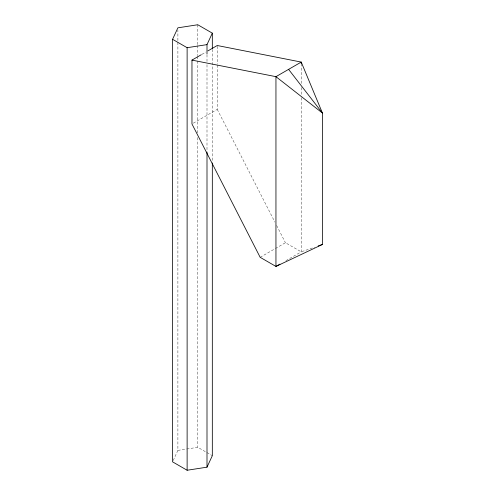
<?xml version="1.0" encoding="UTF-8"?>
<svg xmlns="http://www.w3.org/2000/svg" width="495" height="495" viewBox="0 0 495 495"><rect width="100%" height="100%" fill="white"/><g stroke="black" fill="none" stroke-linecap="round" stroke-linejoin="round"><path stroke-width="0.37" stroke-dasharray="2.48 1.86" d="M173.194 460.499L177.897 450.376L177.897 30.146M201.941 54.345L205.932 52.037M193.297 123.193L217.243 109.364L217.243 64.74M260.16 257.32L274.793 248.867M275.461 248.484L285.436 242.723L301.232 251.837L314.659 247.166M285.931 260.673L301.232 251.837L301.232 97.558M177.897 450.376L185.996 449.12M186.733 449.008L197.777 447.301L212.324 455.697M217.243 109.364L274.892 222.1M276.649 225.534L285.436 242.723M301.232 63.614L301.232 83.674M301.232 87.528L301.232 94.471M217.243 46.276L217.243 63.973M212.324 49.376L212.324 162.156M206.997 54.667L206.997 61.621M206.997 64.709L206.997 151.229M197.777 24.75L197.777 44.835M197.777 45.608L197.777 55.65M197.777 56.424L197.777 60.285M197.777 61.058L197.777 132.895M197.777 137.53L197.777 447.301"/><path stroke-width="0.74" d="M212.324 162.929L212.324 455.697L206.997 467.175L187.122 470.25L172.569 461.847L172.569 39.303L177.897 27.825L197.777 24.75L212.324 33.153L212.324 48.603M206.997 53.899L206.997 44.624L212.324 33.153M207.931 50.886L217.243 45.509L301.232 62.073L322.431 113.039L322.431 244.456L275.95 266.434L260.16 257.32L191.967 123.96L191.967 60.105L201.279 54.728M279.947 264.132L275.95 266.434L275.95 76.669L301.232 62.073L301.232 63.614M318.192 245.935L322.431 244.456M172.569 39.303L187.122 47.699L206.997 44.624M191.967 60.105L275.95 76.669L322.431 113.039L288.591 69.368M206.997 152.002L206.997 467.175M187.122 47.699L187.122 470.25"/></g></svg>
